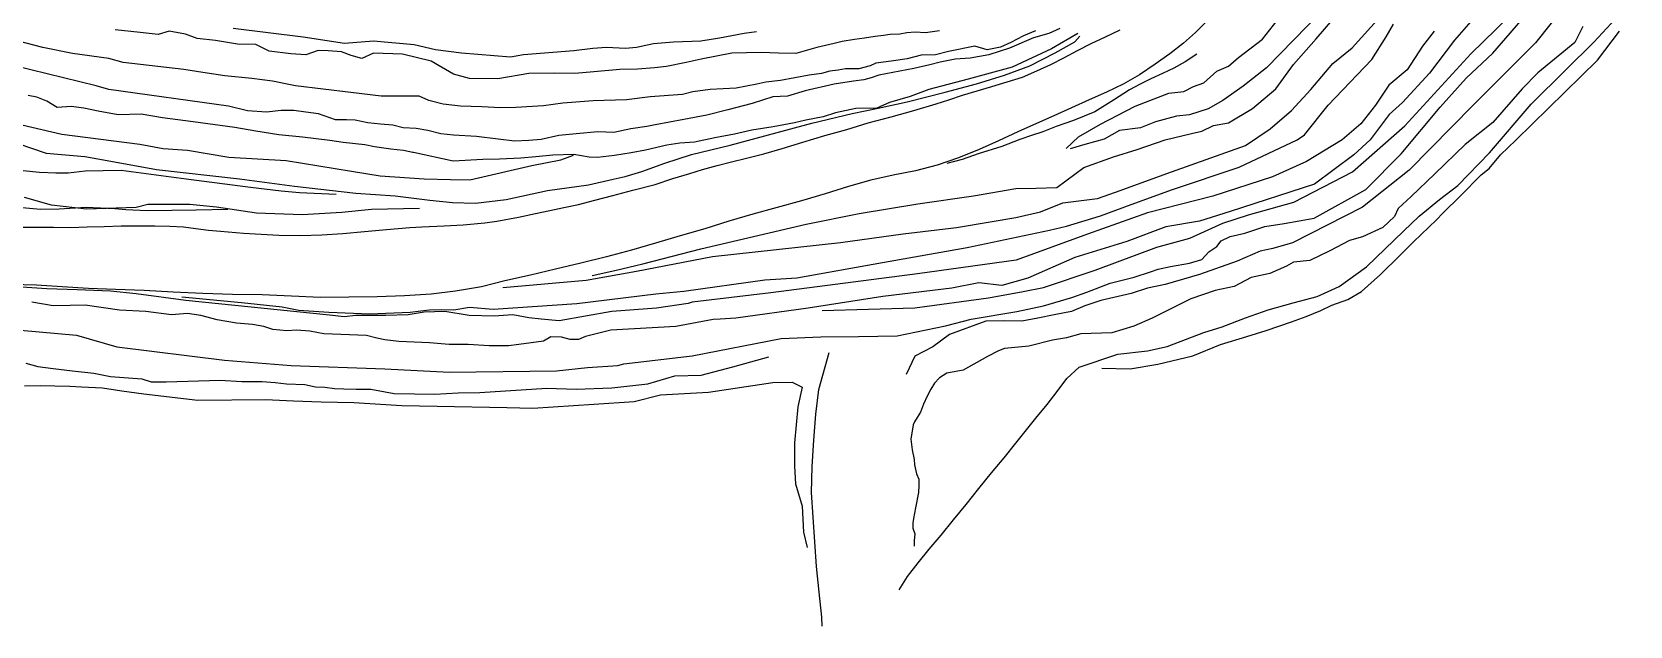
# Model space of a CAD drawing. Extents: x 73536 to 75854, y 478530 to 482386.
# Drawn here: x 73896 to 74569, y 478530 to 478781 of the extents above; entities that cross this region are included whole.
import ezdxf

# ---------------------------------------------------------------- set-up
doc = ezdxf.new("R2010")
doc.units = 0

msp = doc.modelspace()

# ---------------------------------------------------------------- linework, layer by layer
at = {"layer": 'TOPO_250913', "color": 30}
for points in [[(74589.187, 478993.452, 1640.588), (74552.052, 478937.307, 1640.08), (74531.08, 478905.982, 1641.227), (74512.829, 478877.402, 1640.279), (74499.316, 478862.257, 1640.34), (74480.862, 478841.49, 1640.51), (74461.185, 478816.563, 1640.331), (74438.946, 478789.22, 1640.41), (74415.991, 478765.717, 1640.582), (74406.201, 478758.044, 1640.519), (74397.581, 478752.017, 1640.096), (74391.473, 478748.432, 1640.485), (74383.574, 478745.91, 1640.535), (74378.053, 478745.362, 1640.546), (74369.202, 478742.995, 1640.654), (74362.877, 478740.419, 1640.542), (74354.024, 478739.309, 1640.547), (74347.574, 478735.674, 1640.741), (74339.393, 478733.418, 1640.512), (74333.266, 478731.619, 1640.752)], [(74617.243, 478887.016, 1701.947), (74529.364, 478776.31, 1702.09), (74503.001, 478750.048, 1703.146), (74476.08, 478722.639, 1703.009), (74456.375, 478706.979, 1704.047), (74426.961, 478691.884, 1703.235), (74418.614, 478689.567, 1703.837), (74413.327, 478688.439, 1703.431), (74403.659, 478684.176, 1703.367), (74387.777, 478678.553, 1703.123), (74373.314, 478674.307, 1703.474), (74365.844, 478672.828, 1702.962), (74358.938, 478670.524, 1702.986), (74346.159, 478667.588, 1702.43), (74339.404, 478665.423, 1702.258), (74333.791, 478663.002, 1702.222), (74326.476, 478661.63, 1701.937), (74319.598, 478660.203, 1702.272), (74312.874, 478658.87, 1702.459), (74304.993, 478659.04, 1702.732), (74297.782, 478658.951, 1702.87), (74282.5, 478653.236, 1703.507), (74275.477, 478648.115, 1703.952), (74267.848, 478644.194, 1704.397), (74264.225, 478636.453, 1704.746)], [(74228.844, 478663.387, 1686.196), (74267.895, 478664.479, 1686.088), (74298.905, 478668.726, 1685.876), (74313.482, 478671.454, 1685.572), (74322.03, 478673.129, 1685.455), (74343.746, 478680.353, 1685.981), (74369.806, 478690.084, 1685.525), (74383.657, 478693.986, 1686.391), (74397.571, 478700.213, 1686.614), (74408.384, 478703.746, 1686.398), (74427.521, 478709.038, 1687.192), (74452.245, 478721.894, 1686.485), (74474.316, 478741.333, 1685.64), (74502.041, 478771.622, 1685), (74523.595, 478792.613, 1684.869), (74544.452, 478814.405, 1685.246), (74560.102, 478835.664, 1684.737), (74591.563, 478878.057, 1685.718)], [(73883.218, 478655.844, 1702.211), (73914.692, 478652.934, 1700.969), (73931.629, 478648.126, 1700.905), (73976.96, 478642.419, 1700.299), (74005.068, 478640.226, 1700.397), (74044.615, 478638.844, 1700.324), (74071.868, 478637.381, 1700.637), (74116.831, 478637.917, 1699.055), (74129.995, 478639.308, 1699.758), (74142.682, 478640.237, 1699.322), (74145.27, 478640.864, 1699.632), (74174.032, 478644.298, 1699.673), (74211.521, 478651.606, 1700.656), (74228.192, 478652.276, 1700.102), (74244.054, 478652.463, 1700.433), (74260.449, 478652.78, 1701.291), (74280.702, 478656.952, 1701.976), (74291.543, 478659.691, 1702.589), (74310.77, 478662.995, 1701.672), (74322, 478665.344, 1701.368), (74334.021, 478668.901, 1701.443), (74340.347, 478671.126, 1702.178), (74350.104, 478674.881, 1702.093), (74360.239, 478677.474, 1702.705), (74367.145, 478679.778, 1702.715), (74370.392, 478680.79, 1702.612), (74375.581, 478681.919, 1702.691), (74383.601, 478683.397, 1702.155), (74388.732, 478684.863, 1702.765), (74391.728, 478688.126, 1702.806), (74395.029, 478690.386, 1702.015), (74396.868, 478692.852, 1701.465), (74400.618, 478694.614, 1701.707), (74406.885, 478696.08, 1702.329), (74415.325, 478698.889, 1702.125), (74423.477, 478700.168, 1702.423), (74436.037, 478702.407, 1702.532), (74457.88, 478714.474, 1702.292), (74472.749, 478729.477, 1701.987), (74489.111, 478749.166, 1702.514), (74500.139, 478761.442, 1701.568), (74511.364, 478771.956, 1700.41), (74526.826, 478789.789, 1699.973)], [(74094.238, 478673.103, 1655.768), (74129.446, 478676.154, 1654.76), (74150.604, 478679.949, 1654.94), (74182.624, 478686.217, 1654.557), (74236.484, 478692.121, 1654.812), (74262.975, 478695.716, 1655.042), (74285.399, 478698.366, 1655.314), (74299.516, 478700.757, 1655.524), (74310.319, 478702.68, 1655.749), (74320.83, 478705.029, 1655.663), (74330.167, 478708.795, 1655.484), (74344.803, 478710.581, 1655.371), (74352.359, 478713.327, 1655.254), (74375.948, 478721.915, 1654.926), (74407.076, 478733.069, 1654.208), (74417.561, 478740.003, 1653.938), (74426.582, 478747.807, 1654.042), (74434.724, 478756.657, 1654.148), (74443.927, 478767.63, 1654.273), (74452.091, 478774.2, 1654.364), (74467.745, 478791.7, 1654.512)], [(74131.844, 478678.105, 1655.083), (74141.399, 478680.345, 1654.402), (74153.299, 478683.041, 1654.049), (74177.623, 478689.391, 1654.653), (74222.073, 478699.831, 1655.058), (74244.447, 478704.341, 1654.343), (74269.161, 478708.435, 1654.837), (74292.598, 478711.77, 1654.828), (74310.446, 478714.887, 1654.881), (74318.88, 478714.96, 1654.904), (74327.708, 478715.253, 1654.792), (74339.095, 478723.774, 1654.758), (74351.541, 478728.175, 1654.631), (74361.468, 478731.293, 1654.51), (74373.322, 478735.411, 1654.27), (74384.358, 478738.033, 1654.145), (74388.802, 478739.119, 1653.715), (74393.713, 478741.38, 1653.936), (74399.962, 478742.618, 1653.663), (74410.128, 478748.593, 1653.723), (74419.871, 478756.942, 1653.853), (74427.366, 478767.168, 1653.033), (74436.903, 478777.962, 1654.04), (74447.443, 478790.203, 1653.823)], [(74331.599, 478731.714, 1640.269), (74336.741, 478736.683, 1640.159), (74345.998, 478742.045, 1640.26), (74360.687, 478749.589, 1640.191), (74374.798, 478755.077, 1640.129), (74381.175, 478755.739, 1639.304), (74385.254, 478757.872, 1639.572), (74389.576, 478759.468, 1639.924), (74395.036, 478764.335, 1640.216), (74400.028, 478766.467, 1639.338), (74404.219, 478770.118, 1639.308), (74414.297, 478777.853, 1639.522), (74421.984, 478787.689, 1639.176)], [(74318.67, 478781.313, 1625), (74313.655, 478779.281, 1624.393), (74308.35, 478776.513, 1624.737), (74303.912, 478774.42, 1624.651), (74298.355, 478773.306, 1624.712), (74293.171, 478774.894, 1624.792), (74281.995, 478772.72, 1624.924), (74276.588, 478771.213, 1624.537), (74270.568, 478771.111, 1624.66), (74264.543, 478769.513, 1624.852), (74257.815, 478768.519, 1624.682), (74251.424, 478767.696, 1624.899), (74249.076, 478766.572, 1624.736), (74244.199, 478765.356, 1625.055), (74238.61, 478765.361, 1624.801), (74235.566, 478764.832, 1625.117), (74232.094, 478764.415, 1624.778), (74228.532, 478763.357, 1625.068), (74223.388, 478762.636, 1625.175), (74211.264, 478760.42, 1625.062), (74205.137, 478759.761, 1625.03), (74201.258, 478758.838, 1624.778), (74192.59, 478757.178, 1624.717), (74181.619, 478756.603, 1623.896), (74174.296, 478755.666, 1623.851), (74169.908, 478754.569, 1624.125), (74156.328, 478753.593, 1623.804), (74146.344, 478752.296, 1623.591), (74132.306, 478751.778, 1624.061), (74119.513, 478750.87, 1623.436), (74111.401, 478749.676, 1624.373), (74099.817, 478749.099, 1623.997), (74093.297, 478748.95, 1624.02), (74085.417, 478749.323, 1624.005), (74076.381, 478749.632, 1623.747), (74069.108, 478750.502, 1624.516), (74063.158, 478751.951, 1624.043), (74059.011, 478753.799, 1624.093), (74043.017, 478753.786, 1624.034), (74030.187, 478755.354, 1624.154), (74006.937, 478758.146, 1624.098), (74004.788, 478758.658, 1623.92), (73997.261, 478760.075, 1624.217), (73988.59, 478761.327, 1623.86), (73977.133, 478762.345, 1625.123), (73967.88, 478763.832, 1624.756), (73959.937, 478765.126, 1624.768), (73934.366, 478768, 1623.6), (73928.333, 478769.763, 1623.297), (73913.018, 478771.79, 1623.512), (73900.522, 478774.285, 1624.496), (73873.361, 478781.37, 1624.155)], [(74328.934, 478782.415, 1625.597), (74324.247, 478780.297, 1625.413), (74317.857, 478778.453, 1625.565), (74307.673, 478773.991, 1626.124), (74298.989, 478771.315, 1626.472), (74291.144, 478769.788, 1625.734), (74284.824, 478769.363, 1625.989), (74278.515, 478768.205, 1625.701), (74274.09, 478767.004, 1626.192), (74267.386, 478765.433, 1626.014), (74252.726, 478762.667, 1626.205), (74249.404, 478761.605, 1626.232), (74246.363, 478760.735, 1626.039), (74241.933, 478760.126, 1625.942), (74233.92, 478758.82, 1625.598), (74221.71, 478756.081, 1625.905), (74214.137, 478753.828, 1625.921), (74207.991, 478753.53, 1625.762), (74199.328, 478750.702, 1625.33), (74189.035, 478748.102, 1625.059), (74180.258, 478745.773, 1624.71), (74170.572, 478743.989, 1624.83), (74158.406, 478741.774, 1624.943), (74154.948, 478740.962, 1625.337), (74148.238, 478740.069, 1625.047), (74141.072, 478738.467, 1625.252), (74134.272, 478738.818, 1624.994), (74125.198, 478737.886, 1625.723), (74117.86, 478737.266, 1625.954), (74110.373, 478735.568, 1625.566), (74105.258, 478735.044, 1625.834), (74099.168, 478734.848, 1625.711), (74092.257, 478735.731, 1626.135), (74083.222, 478736.759, 1625.597), (74073.479, 478737.348, 1625.177), (74068.13, 478737.984, 1625.211), (74062.671, 478739.335, 1625.148), (74057.813, 478740.138, 1625.217), (74052.345, 478740.515, 1625.286), (74047.965, 478741.638, 1625.224), (74042.677, 478741.959, 1625.186), (74037.338, 478742.631, 1625.087), (74032.027, 478743.645, 1625.029), (74028.367, 478743.874, 1625.082), (74023.841, 478743.813, 1625.329), (74016.574, 478746.403, 1624.765), (74011.343, 478747.033, 1624.836), (74006.269, 478747.708, 1624.942), (74000.943, 478747.742, 1624.742), (73994.74, 478747.018, 1625.399), (73986.704, 478747.671, 1625.607), (73978.681, 478749.594, 1625.268), (73928.23, 478756.689, 1625.823), (73922.904, 478758.222, 1625.795), (73881.497, 478768.314, 1624.956)], [(74486.684, 478781.238, 1669.49), (74481.71, 478774.909, 1670.294), (74475.246, 478764.907, 1669.765), (74467.546, 478758.508, 1669.614), (74461.961, 478750.037, 1669.894), (74455.695, 478742.162, 1669.934), (74447.902, 478735.344, 1669.856), (74432.804, 478726.239, 1670.17), (74418.523, 478719.845, 1669.948), (74393.341, 478711.609, 1670.131), (74365.858, 478704.58, 1670.828), (74340.628, 478695.557, 1670.014), (74310.53, 478684.645, 1669.857), (74268.965, 478678.878, 1669.725), (74207.24, 478670.887, 1670.151), (74174.079, 478666.869, 1670.018), (74172.372, 478666.426, 1670.034), (74158.943, 478664.333, 1669.873), (74140.239, 478662.959, 1669.456), (74118.047, 478659.035, 1669.703), (74110.356, 478659.794, 1669.842), (74105.253, 478660.27, 1669.696), (74098.453, 478661.567, 1669.907), (74090.608, 478661.025, 1669.938), (74080.081, 478661.252, 1670.174), (74069.906, 478663.038, 1669.94), (74061.086, 478662.717, 1669.955), (74054.337, 478661.531, 1670.164), (74044.945, 478661.27, 1670.333), (74032.395, 478661.238, 1670.54), (74027.403, 478660.7, 1670.672), (74021.229, 478661.43, 1670.631), (73960.67, 478667.555, 1669.648), (73939.864, 478670.491, 1671.253), (73929.009, 478671.494, 1672.303), (73914.89, 478672.116, 1673.723), (73902.129, 478672.571, 1675.246), (73885.378, 478673.64, 1677.231)], [(74390.475, 478785.052, 1624.113), (74386.021, 478780.721, 1624.701), (74380.976, 478776.127, 1625.346), (74375.227, 478771.669, 1626.034), (74369.075, 478767.267, 1626.749), (74362.499, 478762.825, 1627.5), (74355.591, 478758.838, 1628.254), (74348.631, 478755.474, 1628.985), (74341.334, 478752.23, 1629.741), (74333.864, 478748.959, 1630.512), (74326.336, 478745.487, 1631.296), (74319.066, 478742.241, 1632.049), (74311.217, 478738.72, 1632.863), (74303.094, 478734.945, 1633.71), (74294.876, 478731.261, 1634.562), (74286.27, 478727.754, 1635.44), (74277.314, 478724.774, 1636.366), (74268.13, 478722.348, 1637.297), (74258.742, 478720.509, 1638.235), (74249.364, 478718.337, 1639.178), (74239.858, 478715.65, 1640.147), (74230.115, 478712.587, 1641.148), (74220.082, 478709.599, 1642.174), (74209.885, 478706.833, 1643.21), (74199.593, 478704.003, 1644.256), (74189.431, 478701.047, 1645.294), (74179.365, 478697.847, 1646.329), (74169.05, 478694.874, 1647.382), (74158.603, 478691.866, 1648.447), (74148.481, 478688.854, 1649.483), (74137.97, 478686.069, 1650.549), (74127.161, 478683.305, 1651.642), (74116.509, 478680.808, 1652.715), (74105.909, 478678.359, 1653.781), (74095.089, 478675.88, 1654.87), (74085.244, 478673.356, 1655.866), (74074.356, 478671.604, 1656.947), (74064.149, 478670.356, 1657.955), (74052.87, 478669.579, 1659.063), (74041.292, 478669.123, 1660.199), (74029.418, 478668.961, 1661.363), (74017.419, 478668.926, 1662.54), (74005.211, 478669.467, 1663.738), (73992.852, 478669.977, 1664.95), (73980.409, 478670.19, 1666.17), (73967.871, 478670.58, 1667.4), (73955.432, 478671.157, 1668.632), (73943.11, 478671.862, 1669.854), (73931.118, 478672.318, 1671.041), (73919.726, 478672.755, 1672.17), (73908.683, 478673.372, 1673.264), (73897.872, 478674.084, 1674.337), (73887.108, 478674.353, 1675.402)], [(74390.475, 478785.052, 1624.113), (74386.021, 478780.721, 1624.701), (74380.976, 478776.127, 1625.346), (74375.227, 478771.669, 1626.034), (74369.075, 478767.267, 1626.749), (74362.499, 478762.825, 1627.5), (74355.591, 478758.838, 1628.254), (74348.631, 478755.474, 1628.985), (74341.334, 478752.23, 1629.741), (74333.864, 478748.959, 1630.512), (74326.336, 478745.487, 1631.296), (74319.066, 478742.241, 1632.049), (74311.217, 478738.72, 1632.863), (74303.094, 478734.945, 1633.71), (74294.876, 478731.261, 1634.562), (74286.27, 478727.754, 1635.44), (74277.314, 478724.774, 1636.366), (74268.13, 478722.348, 1637.297), (74258.742, 478720.509, 1638.235), (74249.364, 478718.337, 1639.178), (74239.858, 478715.65, 1640.147), (74230.115, 478712.587, 1641.148), (74220.082, 478709.599, 1642.174), (74209.885, 478706.833, 1643.21), (74199.593, 478704.003, 1644.256), (74189.431, 478701.047, 1645.294), (74179.365, 478697.847, 1646.329), (74169.05, 478694.874, 1647.382), (74158.603, 478691.866, 1648.447), (74148.481, 478688.854, 1649.483), (74137.97, 478686.069, 1650.549), (74127.161, 478683.305, 1651.642), (74116.509, 478680.808, 1652.715), (74105.909, 478678.359, 1653.781), (74095.089, 478675.88, 1654.87), (74085.244, 478673.356, 1655.866), (74074.356, 478671.604, 1656.947), (74064.149, 478670.356, 1657.955), (74052.87, 478669.579, 1659.063), (74041.292, 478669.123, 1660.199), (74029.418, 478668.961, 1661.363), (74017.419, 478668.926, 1662.54), (74005.211, 478669.467, 1663.738), (73992.852, 478669.977, 1664.95), (73980.409, 478670.19, 1666.17), (73967.871, 478670.58, 1667.4), (73955.432, 478671.157, 1668.632), (73943.11, 478671.862, 1669.854), (73931.118, 478672.318, 1671.041), (73919.726, 478672.755, 1672.17), (73908.683, 478673.372, 1673.264), (73897.872, 478674.084, 1674.337), (73887.108, 478674.353, 1675.402)], [(74390.475, 478785.052, 1624.113), (74386.021, 478780.721, 1624.701), (74380.976, 478776.127, 1625.346), (74375.227, 478771.669, 1626.034), (74369.075, 478767.267, 1626.749), (74362.499, 478762.825, 1627.5), (74355.591, 478758.838, 1628.254), (74348.631, 478755.474, 1628.985), (74341.334, 478752.23, 1629.741), (74333.864, 478748.959, 1630.512), (74326.336, 478745.487, 1631.296), (74319.066, 478742.241, 1632.049), (74311.217, 478738.72, 1632.863), (74303.094, 478734.945, 1633.71), (74294.876, 478731.261, 1634.562), (74286.27, 478727.754, 1635.44), (74277.314, 478724.774, 1636.366), (74268.13, 478722.348, 1637.297), (74258.742, 478720.509, 1638.235), (74249.364, 478718.337, 1639.178), (74239.858, 478715.65, 1640.147), (74230.115, 478712.587, 1641.148), (74220.082, 478709.599, 1642.174), (74209.885, 478706.833, 1643.21), (74199.593, 478704.003, 1644.256), (74189.431, 478701.047, 1645.294), (74179.365, 478697.847, 1646.329), (74169.05, 478694.874, 1647.382), (74158.603, 478691.866, 1648.447), (74148.481, 478688.854, 1649.483), (74137.97, 478686.069, 1650.549), (74127.161, 478683.305, 1651.642), (74116.509, 478680.808, 1652.715), (74105.909, 478678.359, 1653.781), (74095.089, 478675.88, 1654.87), (74085.244, 478673.356, 1655.866), (74074.356, 478671.604, 1656.947), (74064.149, 478670.356, 1657.955), (74052.87, 478669.579, 1659.063), (74041.292, 478669.123, 1660.199), (74029.418, 478668.961, 1661.363), (74017.419, 478668.926, 1662.54), (74005.211, 478669.467, 1663.738), (73992.852, 478669.977, 1664.95), (73980.409, 478670.19, 1666.17), (73967.871, 478670.58, 1667.4), (73955.432, 478671.157, 1668.632), (73943.11, 478671.862, 1669.854), (73931.118, 478672.318, 1671.041), (73919.726, 478672.755, 1672.17), (73908.683, 478673.372, 1673.264), (73897.872, 478674.084, 1674.337), (73887.108, 478674.353, 1675.402)], [(74390.475, 478785.052, 1624.113), (74386.021, 478780.721, 1624.701), (74380.976, 478776.127, 1625.346), (74375.227, 478771.669, 1626.034), (74369.075, 478767.267, 1626.749), (74362.499, 478762.825, 1627.5), (74355.591, 478758.838, 1628.254), (74348.631, 478755.474, 1628.985), (74341.334, 478752.23, 1629.741), (74333.864, 478748.959, 1630.512), (74326.336, 478745.487, 1631.296), (74319.066, 478742.241, 1632.049), (74311.217, 478738.72, 1632.863), (74303.094, 478734.945, 1633.71), (74294.876, 478731.261, 1634.562), (74286.27, 478727.754, 1635.44), (74277.314, 478724.774, 1636.366), (74268.13, 478722.348, 1637.297), (74258.742, 478720.509, 1638.235), (74249.364, 478718.337, 1639.178), (74239.858, 478715.65, 1640.147), (74230.115, 478712.587, 1641.148), (74220.082, 478709.599, 1642.174), (74209.885, 478706.833, 1643.21), (74199.593, 478704.003, 1644.256), (74189.431, 478701.047, 1645.294), (74179.365, 478697.847, 1646.329), (74169.05, 478694.874, 1647.382), (74158.603, 478691.866, 1648.447), (74148.481, 478688.854, 1649.483), (74137.97, 478686.069, 1650.549), (74127.161, 478683.305, 1651.642), (74116.509, 478680.808, 1652.715), (74105.909, 478678.359, 1653.781), (74095.089, 478675.88, 1654.87), (74085.244, 478673.356, 1655.866), (74074.356, 478671.604, 1656.947), (74064.149, 478670.356, 1657.955), (74052.87, 478669.579, 1659.063), (74041.292, 478669.123, 1660.199), (74029.418, 478668.961, 1661.363), (74017.419, 478668.926, 1662.54), (74005.211, 478669.467, 1663.738), (73992.852, 478669.977, 1664.95), (73980.409, 478670.19, 1666.17), (73967.871, 478670.58, 1667.4), (73955.432, 478671.157, 1668.632), (73943.11, 478671.862, 1669.854), (73931.118, 478672.318, 1671.041), (73919.726, 478672.755, 1672.17), (73908.683, 478673.372, 1673.264), (73897.872, 478674.084, 1674.337), (73887.108, 478674.353, 1675.402)], [(73890.138, 478698.534, 1673.217), (73897.592, 478698.526, 1672.616), (73904.928, 478698.492, 1672.025), (73912.1, 478698.461, 1671.447), (73919.197, 478698.692, 1670.874), (73926.348, 478698.906, 1670.297), (73933.503, 478699.11, 1669.72), (73940.628, 478699.165, 1669.146), (73947.689, 478699.073, 1668.576), (73954.038, 478699.026, 1668.064), (73959.803, 478698.697, 1667.599), (73964.897, 478698.013, 1667.184), (73970.256, 478697.354, 1666.749), (73975.316, 478696.832, 1666.339), (73984.979, 478695.968, 1665.557), (73999.971, 478695.132, 1664.346), (74009.118, 478695.063, 1663.449), (74017.959, 478695.315, 1662.589), (74026.889, 478695.955, 1661.684), (74035.969, 478696.69, 1660.691), (74045.202, 478697.603, 1659.738), (74055.047, 478698.379, 1658.784), (74060.105, 478698.697, 1658.339), (74069.626, 478699.087, 1657.606), (74077.519, 478699.511, 1657.009), (74086.755, 478700.398, 1656.23), (74091.788, 478701.043, 1655.721), (74100.824, 478702.78, 1654.775), (74108.082, 478704.309, 1653.975), (74114.101, 478705.564, 1653.308), (74119.99, 478706.873, 1652.69), (74126.158, 478708.177, 1652.029), (74132.989, 478709.917, 1651.251), (74140.582, 478711.897, 1650.379), (74149.089, 478714.15, 1649.362), (74158.499, 478716.62, 1648.337), (74165.86, 478719.085, 1647.546), (74172.997, 478721.216, 1646.788), (74178.389, 478722.942, 1646.211), (74184.578, 478724.623, 1645.558), (74189.989, 478725.924, 1644.991), (74196.992, 478727.694, 1644.255), (74204.198, 478729.489, 1643.498), (74211.947, 478731.78, 1642.675), (74220.613, 478734.407, 1641.753), (74229.864, 478737.174, 1640.769), (74239.259, 478739.81, 1639.775), (74248.199, 478742.574, 1638.822), (74257.864, 478745.058, 1637.806), (74267.354, 478747.698, 1636.802), (74276.773, 478750.617, 1635.798), (74282.195, 478752.315, 1635.219), (74287.932, 478754.202, 1634.604), (74294.036, 478756.129, 1633.952), (74300.3, 478757.955, 1633.287), (74306.701, 478759.801, 1632.609), (74313.227, 478761.867, 1631.911), (74319.262, 478764.444, 1631.243), (74325.16, 478767.121, 1630.583), (74330.65, 478770.035, 1629.95), (74336.298, 478773.014, 1629.299), (74342.177, 478775.963, 1628.63), (74348.184, 478778.9, 1627.948), (74354.332, 478781.749, 1627.258)], [(73890.138, 478698.534, 1673.217), (73897.592, 478698.526, 1672.616), (73904.928, 478698.492, 1672.025), (73912.1, 478698.461, 1671.447), (73919.197, 478698.692, 1670.874), (73926.348, 478698.906, 1670.297), (73933.503, 478699.11, 1669.72), (73940.628, 478699.165, 1669.146), (73947.689, 478699.073, 1668.576), (73954.038, 478699.026, 1668.064), (73959.803, 478698.697, 1667.599), (73964.897, 478698.013, 1667.184), (73970.256, 478697.354, 1666.749), (73975.316, 478696.832, 1666.339), (73984.979, 478695.968, 1665.557), (73999.971, 478695.132, 1664.346), (74009.118, 478695.063, 1663.449), (74017.959, 478695.315, 1662.589), (74026.889, 478695.955, 1661.684), (74035.969, 478696.69, 1660.691), (74045.202, 478697.603, 1659.738), (74055.047, 478698.379, 1658.784), (74060.105, 478698.697, 1658.339), (74069.626, 478699.087, 1657.606), (74077.519, 478699.511, 1657.009), (74086.755, 478700.398, 1656.23), (74091.788, 478701.043, 1655.721), (74100.824, 478702.78, 1654.775), (74108.082, 478704.309, 1653.975), (74114.101, 478705.564, 1653.308), (74119.99, 478706.873, 1652.69), (74126.158, 478708.177, 1652.029), (74132.989, 478709.917, 1651.251), (74140.582, 478711.897, 1650.379), (74149.089, 478714.15, 1649.362), (74158.499, 478716.62, 1648.337), (74165.86, 478719.085, 1647.546), (74172.997, 478721.216, 1646.788), (74178.389, 478722.942, 1646.211), (74184.578, 478724.623, 1645.558), (74189.989, 478725.924, 1644.991), (74196.992, 478727.694, 1644.255), (74204.198, 478729.489, 1643.498), (74211.947, 478731.78, 1642.675), (74220.613, 478734.407, 1641.753), (74229.864, 478737.174, 1640.769), (74239.259, 478739.81, 1639.775), (74248.199, 478742.574, 1638.822), (74257.864, 478745.058, 1637.806), (74267.354, 478747.698, 1636.802), (74276.773, 478750.617, 1635.798), (74282.195, 478752.315, 1635.219), (74287.932, 478754.202, 1634.604), (74294.036, 478756.129, 1633.952), (74300.3, 478757.955, 1633.287), (74306.701, 478759.801, 1632.609), (74313.227, 478761.867, 1631.911), (74319.262, 478764.444, 1631.243), (74325.16, 478767.121, 1630.583), (74330.65, 478770.035, 1629.95), (74336.298, 478773.014, 1629.299), (74342.177, 478775.963, 1628.63), (74348.184, 478778.9, 1627.948), (74354.332, 478781.749, 1627.258)], [(73890.138, 478698.534, 1673.217), (73897.592, 478698.526, 1672.616), (73904.928, 478698.492, 1672.025), (73912.1, 478698.461, 1671.447), (73919.197, 478698.692, 1670.874), (73926.348, 478698.906, 1670.297), (73933.503, 478699.11, 1669.72), (73940.628, 478699.165, 1669.146), (73947.689, 478699.073, 1668.576), (73954.038, 478699.026, 1668.064), (73959.803, 478698.697, 1667.599), (73964.897, 478698.013, 1667.184), (73970.256, 478697.354, 1666.749), (73975.316, 478696.832, 1666.339), (73984.979, 478695.968, 1665.557), (73999.971, 478695.132, 1664.346), (74009.118, 478695.063, 1663.449), (74017.959, 478695.315, 1662.589), (74026.889, 478695.955, 1661.684), (74035.969, 478696.69, 1660.691), (74045.202, 478697.603, 1659.738), (74055.047, 478698.379, 1658.784), (74060.105, 478698.697, 1658.339), (74069.626, 478699.087, 1657.606), (74077.519, 478699.511, 1657.009), (74086.755, 478700.398, 1656.23), (74091.788, 478701.043, 1655.721), (74100.824, 478702.78, 1654.775), (74108.082, 478704.309, 1653.975), (74114.101, 478705.564, 1653.308), (74119.99, 478706.873, 1652.69), (74126.158, 478708.177, 1652.029), (74132.989, 478709.917, 1651.251), (74140.582, 478711.897, 1650.379), (74149.089, 478714.15, 1649.362), (74158.499, 478716.62, 1648.337), (74165.86, 478719.085, 1647.546), (74172.997, 478721.216, 1646.788), (74178.389, 478722.942, 1646.211), (74184.578, 478724.623, 1645.558), (74189.989, 478725.924, 1644.991), (74196.992, 478727.694, 1644.255), (74204.198, 478729.489, 1643.498), (74211.947, 478731.78, 1642.675), (74220.613, 478734.407, 1641.753), (74229.864, 478737.174, 1640.769), (74239.259, 478739.81, 1639.775), (74248.199, 478742.574, 1638.822), (74257.864, 478745.058, 1637.806), (74267.354, 478747.698, 1636.802), (74276.773, 478750.617, 1635.798), (74282.195, 478752.315, 1635.219), (74287.932, 478754.202, 1634.604), (74294.036, 478756.129, 1633.952), (74300.3, 478757.955, 1633.287), (74306.701, 478759.801, 1632.609), (74313.227, 478761.867, 1631.911), (74319.262, 478764.444, 1631.243), (74325.16, 478767.121, 1630.583), (74330.65, 478770.035, 1629.95), (74336.298, 478773.014, 1629.299), (74342.177, 478775.963, 1628.63), (74348.184, 478778.9, 1627.948), (74354.332, 478781.749, 1627.258)], [(73890.138, 478698.534, 1673.217), (73897.592, 478698.526, 1672.616), (73904.928, 478698.492, 1672.025), (73912.1, 478698.461, 1671.447), (73919.197, 478698.692, 1670.874), (73926.348, 478698.906, 1670.297), (73933.503, 478699.11, 1669.72), (73940.628, 478699.165, 1669.146), (73947.689, 478699.073, 1668.576), (73954.038, 478699.026, 1668.064), (73959.803, 478698.697, 1667.599), (73964.897, 478698.013, 1667.184), (73970.256, 478697.354, 1666.749), (73975.316, 478696.832, 1666.339), (73984.979, 478695.968, 1665.557), (73999.971, 478695.132, 1664.346), (74009.118, 478695.063, 1663.449), (74017.959, 478695.315, 1662.589), (74026.889, 478695.955, 1661.684), (74035.969, 478696.69, 1660.691), (74045.202, 478697.603, 1659.738), (74055.047, 478698.379, 1658.784), (74060.105, 478698.697, 1658.339), (74069.626, 478699.087, 1657.606), (74077.519, 478699.511, 1657.009), (74086.755, 478700.398, 1656.23), (74091.788, 478701.043, 1655.721), (74100.824, 478702.78, 1654.775), (74108.082, 478704.309, 1653.975), (74114.101, 478705.564, 1653.308), (74119.99, 478706.873, 1652.69), (74126.158, 478708.177, 1652.029), (74132.989, 478709.917, 1651.251), (74140.582, 478711.897, 1650.379), (74149.089, 478714.15, 1649.362), (74158.499, 478716.62, 1648.337), (74165.86, 478719.085, 1647.546), (74172.997, 478721.216, 1646.788), (74178.389, 478722.942, 1646.211), (74184.578, 478724.623, 1645.558), (74189.989, 478725.924, 1644.991), (74196.992, 478727.694, 1644.255), (74204.198, 478729.489, 1643.498), (74211.947, 478731.78, 1642.675), (74220.613, 478734.407, 1641.753), (74229.864, 478737.174, 1640.769), (74239.259, 478739.81, 1639.775), (74248.199, 478742.574, 1638.822), (74257.864, 478745.058, 1637.806), (74267.354, 478747.698, 1636.802), (74276.773, 478750.617, 1635.798), (74282.195, 478752.315, 1635.219), (74287.932, 478754.202, 1634.604), (74294.036, 478756.129, 1633.952), (74300.3, 478757.955, 1633.287), (74306.701, 478759.801, 1632.609), (74313.227, 478761.867, 1631.911), (74319.262, 478764.444, 1631.243), (74325.16, 478767.121, 1630.583), (74330.65, 478770.035, 1629.95), (74336.298, 478773.014, 1629.299), (74342.177, 478775.963, 1628.63), (74348.184, 478778.9, 1627.948), (74354.332, 478781.749, 1627.258)], [(74503.071, 478786.443, 1685.508), (74495.214, 478777.412, 1684.729), (74484.602, 478763.481, 1684.653), (74473.227, 478751.198, 1684.943), (74467.596, 478746.141, 1685.078), (74459.702, 478735.4, 1684.765), (74452.723, 478729.061, 1684.873), (74436.262, 478716.723, 1685.128), (74400.686, 478705.167, 1685.205), (74387.699, 478701.123, 1684.992), (74373.583, 478698.73, 1684.269), (74357.201, 478692.566, 1684.701), (74335.189, 478685.774, 1684.239), (74315.492, 478676.982, 1685.054), (74304.547, 478673.884, 1684.734), (74294.826, 478675.107, 1685.022), (74283.476, 478672.799, 1684.577), (74254.4, 478669.243, 1684.674), (74222.942, 478664.388, 1686.345), (74192.484, 478660.105, 1685.466), (74185.865, 478659.7, 1685.462), (74182.893, 478659.649, 1684.657), (74167.193, 478656.661, 1684.814), (74139.797, 478655.071, 1685.802), (74129.047, 478652.447, 1687.63), (74126.097, 478651.125, 1687.893), (74122.685, 478651.152, 1688.12), (74118.963, 478652.145, 1688.24), (74114.441, 478652.28, 1688.339), (74111.372, 478650.502, 1688.343), (74100.977, 478649.058, 1688.215), (74096.722, 478648.537, 1688.774), (74088.516, 478648.532, 1688.923), (74079.643, 478649.05, 1688.469), (74071.709, 478649.096, 1688.284), (74063.451, 478649.795, 1686.92), (74050.518, 478650.389, 1687.368), (74044.589, 478651.052, 1687.362), (74041.129, 478651.695, 1687.558), (74036.812, 478652.843, 1686.362), (74018.903, 478653.569, 1686.245), (74012.959, 478654.738, 1686.417), (74007.308, 478655.152, 1686.435), (74003.274, 478654.885, 1686.009), (73997.434, 478655.407, 1686.185), (73993.53, 478656.661, 1686.352), (73988.838, 478657.498, 1685.265), (73982.027, 478658.054, 1684.091), (73973.868, 478659.502, 1684.523), (73967.094, 478661.305, 1684.473), (73961.447, 478662.141, 1684.581), (73954.672, 478661.509, 1684.085), (73943.867, 478662.935, 1684.264), (73932.782, 478663.614, 1684.177), (73918.327, 478665.627, 1684.819), (73911.991, 478665.468, 1683.69), (73904.797, 478665.44, 1684.642), (73895.904, 478666.985, 1684.438)], [(74278.297, 478781.387, 1609.93), (74272.377, 478780.506, 1609.881), (74267.992, 478780.824, 1609.75), (74264.408, 478780.58, 1609.902), (74261.462, 478779.992, 1610.153), (74257.468, 478779.859, 1610.215), (74254.682, 478779.358, 1609.985), (74251.066, 478778.995, 1609.962), (74246.568, 478778.346, 1609.917), (74242.477, 478777.765, 1610.027), (74237.183, 478776.88, 1610.229), (74233.901, 478775.964, 1610.288), (74226.622, 478774.351, 1610.801), (74217.776, 478771.879, 1610.098), (74210.353, 478771.979, 1609.782), (74203.07, 478772.299, 1609.838), (74190.8, 478771.927, 1609.675), (74177.774, 478769.364, 1609.852), (74171.472, 478767.957, 1610.824), (74163.261, 478766.368, 1610.486), (74158.111, 478765.756, 1610.734), (74150.937, 478765.193, 1610.776), (74143.599, 478765.099, 1610.907), (74132.613, 478764.054, 1610.846), (74124.578, 478763.4, 1610.848), (74115.977, 478763.571, 1611.197), (74105.161, 478763.437, 1610.983), (74092.235, 478761.072, 1611.442), (74080.182, 478761.302, 1611.218), (74073.484, 478763.069, 1611.373), (74064.054, 478768.611, 1611.849), (74051.943, 478771.464, 1611.096), (74039.843, 478771.906, 1611.389), (74034.944, 478769.702, 1610.892), (74030.324, 478771.013, 1611.09), (74026.276, 478772.448, 1611.181), (74020.725, 478773.002, 1610.861), (74016.499, 478773.025, 1611.019), (74011.297, 478771.315, 1611.207), (74005.025, 478771.624, 1611.14), (73995.865, 478772.778, 1611.157), (73990.179, 478775.607, 1611.131), (73982.549, 478775.785, 1610.756), (73973.238, 478777.34, 1610.662), (73965.463, 478778.076, 1610.648), (73960.549, 478779.912, 1610.628), (73953.658, 478781.223, 1610.672), (73949.124, 478779.825, 1610.423), (73941.478, 478780.65, 1610.268), (73930.896, 478781.727, 1610.402)], [(73959.013, 478669.222, 1670.384), (73984.186, 478666.763, 1670.221), (74001.249, 478664.914, 1670.12), (74008.286, 478663.515, 1670.177), (74020.915, 478662.725, 1670.57), (74038.231, 478662.053, 1670.495), (74055.179, 478662.647, 1670.377), (74059.724, 478663.305, 1670.153), (74063.377, 478663.706, 1670.111), (74068.482, 478663.829, 1670.051), (74073.599, 478663.698, 1669.718), (74080.227, 478664.754, 1669.727), (74090.14, 478663.997, 1669.21), (74125.48, 478666.399, 1668.099), (74158.741, 478670.404, 1668.556), (74170.46, 478671.564, 1669.402), (74204.676, 478676.403, 1669.519), (74218.163, 478677.153, 1669.639), (74254.235, 478683.673, 1669.434), (74289.939, 478689.939, 1669.305), (74324.54, 478697.32, 1669.178), (74331.777, 478698.953, 1669.413), (74346.055, 478703.364, 1669.427), (74359.028, 478708.138, 1669.645), (74376.339, 478714.45, 1669.441), (74404.484, 478723.807, 1669.396), (74428.868, 478735.441, 1669.234), (74431.999, 478737.435, 1669.284), (74442.013, 478749.951, 1669.639), (74460.356, 478769.26, 1669.599), (74466.382, 478778.82, 1669.228), (74469.49, 478784.159, 1669.591)], [(74201.072, 478780.971, 1609.476), (74195.966, 478780.21, 1609.314), (74185.561, 478778.259, 1609.198), (74177.685, 478777.07, 1608.939), (74166.118, 478776.573, 1610.118), (74157.678, 478775.923, 1610.19), (74150.52, 478774.389, 1610.546), (74145.95, 478773.884, 1610.616), (74138.004, 478774.409, 1610.358), (74132.127, 478773.957, 1610.408), (74124.134, 478772.909, 1610.717), (74102.965, 478771.229, 1610.962), (74097.508, 478770.236, 1610.629), (74076.838, 478772.02, 1610.583), (74065.96, 478773.397, 1610.883), (74056.979, 478775.404, 1610.787), (74039.839, 478777.018, 1610.345), (74027.59, 478776.09, 1610.607), (74010.195, 478778.647, 1610.432), (73980.688, 478782.366, 1610.093)], [(74261.26, 478545.534, 1714.147), (74264.809, 478551.142, 1714.221), (74269.202, 478556.911, 1714.41), (74273.898, 478562.691, 1714.57), (74278.883, 478568.651, 1714.516), (74284.132, 478575.085, 1714.589), (74289.468, 478581.618, 1714.83), (74294.784, 478588.299, 1715.01), (74300.205, 478594.883, 1715.208), (74305.431, 478601.304, 1715.44), (74310.402, 478607.39, 1715.665), (74314.915, 478613.056, 1715.771), (74318.867, 478618.023, 1715.97), (74323.551, 478623.688, 1716.127), (74327.852, 478629.284, 1716.308), (74331.901, 478634.778, 1716.391), (74337.121, 478639.439, 1716.267), (74353.418, 478644.93, 1715.175), (74365.919, 478646.375, 1714.904), (74374.181, 478648.238, 1714.416), (74381.913, 478651.108, 1713.802), (74389.563, 478654.096, 1713.804), (74397.324, 478656.574, 1713.583), (74407.14, 478660.284, 1713.758), (74416.627, 478663.619, 1713.897), (74427.256, 478666.599, 1714.22), (74437.34, 478669.278, 1714.577), (74446.54, 478673.541, 1714.977), (74458.057, 478681.805, 1715.349), (74473.76, 478696.808, 1715.24), (74480.327, 478703.259, 1715.209), (74488.799, 478710.27, 1715.273), (74496.564, 478716.151, 1715.704), (74509.963, 478729.853, 1715.915), (74527.455, 478750.369, 1715.814), (74542.077, 478764.989, 1715.862), (74553.9, 478776.643, 1716.208), (74563.066, 478786.47, 1716.224)], [(74549.207, 478783.147, 1713.985), (74545.831, 478776.444, 1712.604), (74530.301, 478763.664, 1714.349), (74523.655, 478756.874, 1713.306), (74511.373, 478742.772, 1713.52), (74499.702, 478733.398, 1714.969), (74486.899, 478721.1, 1714.733), (74476.913, 478711.493, 1714.978), (74471.398, 478706.436, 1714.44), (74469.891, 478703.037, 1714.624), (74464.993, 478698.362, 1714.193), (74456.459, 478694.471, 1714.228), (74450.885, 478692.866, 1714.319), (74442.673, 478688.575, 1714.396), (74434.201, 478684.484, 1714.039), (74427.421, 478683.766, 1713.969), (74424.391, 478682.04, 1714.285), (74417.349, 478679.006, 1713.768), (74409.468, 478677.287, 1713.457), (74402.353, 478673.586, 1713.405), (74394.417, 478671.788, 1712.845), (74384.07, 478668.34, 1713.75), (74377.304, 478664.92, 1713.615), (74367.795, 478660.24, 1713.867), (74360.143, 478656.845, 1714.171), (74350.81, 478654.051, 1715.07), (74337.778, 478653.612, 1716.181), (74331.803, 478651.945, 1715.514), (74325.77, 478650.824, 1715.567), (74315.931, 478648.35, 1715.449), (74305.68, 478647.391, 1716.029), (74303.08, 478646.395, 1716.497), (74298.425, 478643.935, 1716.56), (74288.196, 478638.178, 1715.789), (74281.378, 478636.986, 1715.843), (74278.166, 478635.03, 1715.647), (74276.057, 478632.79, 1715.137), (74274.559, 478630.168, 1715.098), (74272.99, 478627.239, 1714.937), (74271.479, 478623.844, 1714.644), (74270.233, 478620.569, 1714.371), (74268.857, 478618.216, 1714.024), (74267.756, 478616.44, 1714.047), (74267.071, 478615.235, 1714.288), (74266.158, 478609.153, 1714.534), (74266.682, 478604.624, 1714.617), (74267.512, 478600.575, 1714.988), (74267.703, 478598.366, 1714.688), (74268.509, 478594.561, 1714.537), (74269.587, 478592.299, 1714.747), (74269.529, 478589.532, 1714.059), (74269.317, 478586.678, 1714.635), (74268.104, 478580.23, 1714.55), (74267.266, 478575.65, 1714.796), (74267.043, 478573.732, 1714.524), (74267.054, 478571.532, 1714.71), (74267.899, 478569.212, 1714.735), (74267.497, 478566.228, 1714.498), (74267.586, 478563.941, 1714.569)], [(74346.554, 478639.018, 1719.037), (74358.608, 478638.788, 1718.497), (74370.26, 478640.706, 1718.348), (74384.978, 478644.244, 1718.665), (74396.634, 478649.068, 1719.409), (74407.638, 478652.467, 1719.327), (74415.889, 478654.979, 1719.698), (74426.471, 478658.589, 1720.559), (74432.663, 478660.919, 1720.433), (74438.893, 478663.458, 1720.817), (74443.493, 478665.589, 1720.45), (74450.258, 478668.099, 1720.454), (74456.019, 478671.413, 1720.36), (74464.047, 478678.641, 1720.503), (74472.106, 478686.613, 1720.746), (74477.915, 478692.311, 1721.025), (74487.64, 478701.592, 1721.442), (74490.299, 478704.474, 1721.525), (74497.85, 478711.958, 1721.994), (74506.488, 478720.598, 1721.886), (74509.787, 478723.369, 1721.875), (74514.592, 478729.13, 1721.855), (74520.959, 478735.185, 1722.25), (74555.48, 478768.999, 1722.935), (74564.737, 478781.231, 1723.305)], [(73890.001, 478733.884, 1655.118), (73901.906, 478729.718, 1654.639), (73918.189, 478728.362, 1654.588), (73929.065, 478726.388, 1654.088), (73948.331, 478722.918, 1654.997), (73983.272, 478718.978, 1655.479), (74006.568, 478715.8, 1655.299), (74032.28, 478712.903, 1655.077), (74048.98, 478711.79, 1655.107), (74063.453, 478709.935, 1655.133), (74073.102, 478708.896, 1655.15), (74082.775, 478708.649, 1655.784), (74095.611, 478710.218, 1655.893), (74113.087, 478714.091, 1653.68), (74130.41, 478716.426, 1651.246), (74140.76, 478718.864, 1649.892), (74145.784, 478719.963, 1649.374), (74152.886, 478722.073, 1648.977), (74162.562, 478725.554, 1647.473), (74173.703, 478729.166, 1646.651), (74190.104, 478733.123, 1646.177), (74224.449, 478742.44, 1643.277), (74241.404, 478746.54, 1641.517), (74252.343, 478748.726, 1640.404), (74264.561, 478751.458, 1638.633), (74280.687, 478755.504, 1637.282), (74293.821, 478758.976, 1636.313), (74305.611, 478762.659, 1634.526), (74316.297, 478766.601, 1633.459), (74326.956, 478772.055, 1632.688), (74335.184, 478776.791, 1631.515), (74337.345, 478779.174, 1631.062)], [(74336.441, 478780.236, 1630.5), (74325.452, 478773.772, 1631.252), (74308.906, 478766.034, 1632.671), (74290.284, 478761.004, 1634.516), (74273.742, 478756.576, 1636.067), (74265.848, 478753.695, 1637.08), (74257.189, 478751.118, 1638.054), (74251.786, 478748.793, 1639.083), (74243.042, 478748.62, 1640.38), (74234.447, 478746.803, 1641.006), (74229.21, 478745.029, 1640.413), (74221.91, 478743.632, 1640.873), (74217.17, 478742.553, 1640.547), (74208.174, 478740.943, 1639.901), (74199.126, 478739.519, 1640.314), (74191.805, 478737.83, 1640.232), (74183.57, 478736.204, 1640.648), (74174.974, 478734.456, 1640.455), (74168.825, 478733.979, 1641.007), (74163.394, 478733.194, 1641.141), (74154.376, 478730.99, 1640.558), (74148.374, 478729.977, 1640.453), (74141.26, 478728.777, 1640.33), (74134.157, 478727.99, 1639.505), (74130.657, 478728.148, 1639.354), (74124.159, 478729.184, 1639.316), (74115.318, 478728.907, 1638.952), (74108.244, 478728.207, 1639.297), (74101.845, 478727.621, 1638.987), (74092.823, 478727.249, 1638.399), (74085.888, 478727.036, 1638.494), (74073.312, 478726.41, 1638.878), (74056.616, 478730.071, 1638.899), (74056.429, 478730.052, 1638.901), (74052.386, 478730.954, 1638.958), (74047.122, 478731.505, 1639.03), (74040.273, 478732.409, 1639.125), (74036.088, 478733.216, 1639.184), (74026.956, 478734.314, 1639.31), (74021.449, 478735.071, 1639.386), (74009.82, 478736.502, 1639.546), (73999.908, 478737.498, 1639.538), (73990.186, 478739.02, 1639.368), (73981.432, 478740.535, 1639.55), (73963.796, 478743.047, 1639.075), (73950.9, 478744.713, 1639.167), (73941.917, 478746.289, 1639.443), (73932.189, 478745.945, 1639.392), (73923.782, 478747.471, 1639.046), (73917.829, 478748.813, 1639.36), (73912.486, 478749.523, 1639.775), (73906.544, 478749.033, 1640.03), (73902.143, 478751.698, 1640.098), (73897.963, 478753.423, 1639.909), (73894.344, 478754.04, 1640.26)], [(74336.441, 478780.236, 1630.5), (74325.452, 478773.772, 1631.252), (74308.906, 478766.034, 1632.671), (74290.284, 478761.004, 1634.516), (74273.742, 478756.576, 1636.067), (74265.848, 478753.695, 1637.08), (74257.189, 478751.118, 1638.054), (74251.786, 478748.793, 1639.083), (74243.042, 478748.62, 1640.38), (74234.447, 478746.803, 1641.006), (74229.21, 478745.029, 1640.413), (74221.91, 478743.632, 1640.873), (74217.17, 478742.553, 1640.547), (74208.174, 478740.943, 1639.901), (74199.126, 478739.519, 1640.314), (74191.805, 478737.83, 1640.232), (74183.57, 478736.204, 1640.648), (74174.974, 478734.456, 1640.455), (74168.825, 478733.979, 1641.007), (74163.394, 478733.194, 1641.141), (74154.376, 478730.99, 1640.558), (74148.374, 478729.977, 1640.453), (74141.26, 478728.777, 1640.33), (74134.157, 478727.99, 1639.505), (74130.657, 478728.148, 1639.354), (74124.159, 478729.184, 1639.316), (74115.318, 478728.907, 1638.952), (74108.244, 478728.207, 1639.297), (74101.845, 478727.621, 1638.987), (74092.823, 478727.249, 1638.399), (74085.888, 478727.036, 1638.494), (74073.312, 478726.41, 1638.878), (74056.616, 478730.071, 1638.899), (74056.429, 478730.052, 1638.901), (74052.386, 478730.954, 1638.958), (74047.122, 478731.505, 1639.03), (74040.273, 478732.409, 1639.125), (74036.088, 478733.216, 1639.184), (74026.956, 478734.314, 1639.31), (74021.449, 478735.071, 1639.386), (74009.82, 478736.502, 1639.546), (73999.908, 478737.498, 1639.538), (73990.186, 478739.02, 1639.368), (73981.432, 478740.535, 1639.55), (73963.796, 478743.047, 1639.075), (73950.9, 478744.713, 1639.167), (73941.917, 478746.289, 1639.443), (73932.189, 478745.945, 1639.392), (73923.782, 478747.471, 1639.046), (73917.829, 478748.813, 1639.36), (73912.486, 478749.523, 1639.775), (73906.544, 478749.033, 1640.03), (73902.143, 478751.698, 1640.098), (73897.963, 478753.423, 1639.909), (73894.344, 478754.04, 1640.26)], [(74336.441, 478780.236, 1630.5), (74325.452, 478773.772, 1631.252), (74308.906, 478766.034, 1632.671), (74290.284, 478761.004, 1634.516), (74273.742, 478756.576, 1636.067), (74265.848, 478753.695, 1637.08), (74257.189, 478751.118, 1638.054), (74251.786, 478748.793, 1639.083), (74243.042, 478748.62, 1640.38), (74234.447, 478746.803, 1641.006), (74229.21, 478745.029, 1640.413), (74221.91, 478743.632, 1640.873), (74217.17, 478742.553, 1640.547), (74208.174, 478740.943, 1639.901), (74199.126, 478739.519, 1640.314), (74191.805, 478737.83, 1640.232), (74183.57, 478736.204, 1640.648), (74174.974, 478734.456, 1640.455), (74168.825, 478733.979, 1641.007), (74163.394, 478733.194, 1641.141), (74154.376, 478730.99, 1640.558), (74148.374, 478729.977, 1640.453), (74141.26, 478728.777, 1640.33), (74134.157, 478727.99, 1639.505), (74130.657, 478728.148, 1639.354), (74124.159, 478729.184, 1639.316), (74115.318, 478728.907, 1638.952), (74108.244, 478728.207, 1639.297), (74101.845, 478727.621, 1638.987), (74092.823, 478727.249, 1638.399), (74085.888, 478727.036, 1638.494), (74073.312, 478726.41, 1638.878), (74056.616, 478730.071, 1638.899), (74056.429, 478730.052, 1638.901), (74052.386, 478730.954, 1638.958), (74047.122, 478731.505, 1639.03), (74040.273, 478732.409, 1639.125), (74036.088, 478733.216, 1639.184), (74026.956, 478734.314, 1639.31), (74021.449, 478735.071, 1639.386), (74009.82, 478736.502, 1639.546), (73999.908, 478737.498, 1639.538), (73990.186, 478739.02, 1639.368), (73981.432, 478740.535, 1639.55), (73963.796, 478743.047, 1639.075), (73950.9, 478744.713, 1639.167), (73941.917, 478746.289, 1639.443), (73932.189, 478745.945, 1639.392), (73923.782, 478747.471, 1639.046), (73917.829, 478748.813, 1639.36), (73912.486, 478749.523, 1639.775), (73906.544, 478749.033, 1640.03), (73902.143, 478751.698, 1640.098), (73897.963, 478753.423, 1639.909), (73894.344, 478754.04, 1640.26)], [(74336.441, 478780.236, 1630.5), (74325.452, 478773.772, 1631.252), (74308.906, 478766.034, 1632.671), (74290.284, 478761.004, 1634.516), (74273.742, 478756.576, 1636.067), (74265.848, 478753.695, 1637.08), (74257.189, 478751.118, 1638.054), (74251.786, 478748.793, 1639.083), (74243.042, 478748.62, 1640.38), (74234.447, 478746.803, 1641.006), (74229.21, 478745.029, 1640.413), (74221.91, 478743.632, 1640.873), (74217.17, 478742.553, 1640.547), (74208.174, 478740.943, 1639.901), (74199.126, 478739.519, 1640.314), (74191.805, 478737.83, 1640.232), (74183.57, 478736.204, 1640.648), (74174.974, 478734.456, 1640.455), (74168.825, 478733.979, 1641.007), (74163.394, 478733.194, 1641.141), (74154.376, 478730.99, 1640.558), (74148.374, 478729.977, 1640.453), (74141.26, 478728.777, 1640.33), (74134.157, 478727.99, 1639.505), (74130.657, 478728.148, 1639.354), (74124.159, 478729.184, 1639.316), (74115.318, 478728.907, 1638.952), (74108.244, 478728.207, 1639.297), (74101.845, 478727.621, 1638.987), (74092.823, 478727.249, 1638.399), (74085.888, 478727.036, 1638.494), (74073.312, 478726.41, 1638.878), (74056.616, 478730.071, 1638.899), (74056.429, 478730.052, 1638.901), (74052.386, 478730.954, 1638.958), (74047.122, 478731.505, 1639.03), (74040.273, 478732.409, 1639.125), (74036.088, 478733.216, 1639.184), (74026.956, 478734.314, 1639.31), (74021.449, 478735.071, 1639.386), (74009.82, 478736.502, 1639.546), (73999.908, 478737.498, 1639.538), (73990.186, 478739.02, 1639.368), (73981.432, 478740.535, 1639.55), (73963.796, 478743.047, 1639.075), (73950.9, 478744.713, 1639.167), (73941.917, 478746.289, 1639.443), (73932.189, 478745.945, 1639.392), (73923.782, 478747.471, 1639.046), (73917.829, 478748.813, 1639.36), (73912.486, 478749.523, 1639.775), (73906.544, 478749.033, 1640.03), (73902.143, 478751.698, 1640.098), (73897.963, 478753.423, 1639.909), (73894.344, 478754.04, 1640.26)], [(74386.612, 478771.521, 1627.912), (74381.777, 478768.25, 1627.996), (74376.914, 478765.597, 1628.076), (74372.116, 478763.321, 1628.375), (74367.329, 478761.191, 1628.669), (74362.762, 478758.862, 1628.957), (74358.225, 478756.471, 1629.395), (74351.584, 478752.067, 1630.07), (74343.62, 478747.191, 1630.865), (74334.681, 478743.616, 1631.684), (74327.429, 478741.076, 1632.335), (74321.789, 478738.774, 1632.855), (74317.024, 478737.171, 1633.285), (74312.105, 478735.528, 1633.727), (74304.425, 478732.516, 1634.482), (74294.552, 478729.478, 1635.432), (74287.717, 478727.073, 1636.097), (74281.261, 478725.428, 1636.709)], [(73887.414, 478742.649, 1641.784), (73908.451, 478737.768, 1641.588), (73941.351, 478733.54, 1641.287), (73951.114, 478731.725, 1641.197), (73961.41, 478730.996, 1641.104), (73978.895, 478728.088, 1640.943), (74003.065, 478726.689, 1640.724), (74030.475, 478722.199, 1640.472), (74042.638, 478720.261, 1640.332), (74061.193, 478718.922, 1640.132), (74072.251, 478718.649, 1640.014), (74080.442, 478718.578, 1639.926), (74106.552, 478724.528, 1639.96), (74118.706, 478727.004, 1639.976), (74124.069, 478728.929, 1639.983)], [(73886.776, 478722.99, 1655.681), (73899.135, 478721.746, 1655.792), (73905.907, 478721.426, 1655.127), (73911.118, 478721.477, 1654.814), (73918.314, 478722.374, 1654.675), (73933.467, 478722.619, 1655.348), (73960.829, 478718.915, 1656.229), (73988.03, 478715.448, 1655.755), (74000.888, 478713.86, 1656.228), (74008.664, 478713.124, 1655.572), (74024.11, 478712.412, 1655.775)], [(73891.731, 478706.866, 1675.983), (73899.456, 478706.148, 1675.867), (73907.365, 478706.23, 1674.273), (73918.751, 478706.942, 1672.202), (73930.781, 478706.496, 1671.061), (73935.39, 478705.991, 1670.624), (73944.445, 478705.605, 1669.766), (73954.842, 478705.754, 1668.781), (73965.09, 478705.902, 1667.809), (73978.458, 478706.199, 1666.543)], [(74059.141, 478706.478, 1659.513), (74038.98, 478706.006, 1661.798), (74026.513, 478704.742, 1662.79), (74009.784, 478703.77, 1664.042), (73990.481, 478704.416, 1665.332), (73973.684, 478706.923, 1665.779), (73962.395, 478708.108, 1667.072), (73944.677, 478708.096, 1670.02), (73939.864, 478706.897, 1670.808), (73918.848, 478706.167, 1673.318), (73904.073, 478707.855, 1672.73), (73892.706, 478711.076, 1672.552)], [(73893.34, 478641.22, 1701.71), (73898.32, 478639.84, 1701.66), (73904.89, 478638.88, 1701.34), (73913.04, 478637.94, 1701.06), (73921.91, 478637, 1701.08), (73929.047, 478635.591, 1701.267), (73942.13, 478634.532, 1700.708), (73946.104, 478633.274, 1701.189), (73952.38, 478633.34, 1701.01), (73975.264, 478634.058, 1700.586), (73984.368, 478633.469, 1700.533), (73992.843, 478633.48, 1701.146), (73998.386, 478632.993, 1700.75), (74003.112, 478632.436, 1700.661), (74010.864, 478632.155, 1700.518), (74015.32, 478631.179, 1700.525), (74019.303, 478630.999, 1700.624), (74023.315, 478630.52, 1700.56), (74027.326, 478630.329, 1700.394), (74032.547, 478630.207, 1700.415), (74038.681, 478630.239, 1700.367), (74048.45, 478628.46, 1700.761), (74065.682, 478628.103, 1700.762), (74075.431, 478628.73, 1700.587), (74084.619, 478628.759, 1700.522), (74112.754, 478630.605, 1700.51), (74125.184, 478630.29, 1701.157), (74140.148, 478630.83, 1701.272), (74155.31, 478632.454, 1700.879), (74166.78, 478635.847, 1700.979), (74177.876, 478636.178, 1700.79), (74191.12, 478639.686, 1700.951), (74206.276, 478643.803, 1701.036)], [(74228.854, 478530.294, 1713.305), (74228.595, 478534.102, 1713.327), (74227.484, 478544.534, 1713.172), (74226.409, 478555.481, 1712.593), (74224.27, 478586.644, 1709.626), (74224.537, 478597.543, 1708.538), (74225.237, 478608.751, 1707.536), (74226.142, 478619.737, 1706.929), (74227.33, 478630.038, 1706.36), (74231.727, 478645.644, 1706.323)], [(73892.731, 478631.654, 1703.788), (73899.448, 478631.818, 1703.678), (73905.614, 478631.662, 1704.364), (73911.83, 478631.433, 1704.225), (73916.809, 478631.241, 1704.536), (73925.664, 478630.786, 1704.704), (73933.831, 478629.541, 1705.025), (73943.02, 478628.3, 1705.039), (73965.77, 478625.6, 1705.1), (73994.31, 478625.9, 1706.468), (74006.03, 478625.25, 1706.631), (74017.72, 478624.88, 1706.825), (74031.44, 478624.59, 1707.284), (74051.788, 478623.374, 1707.921), (74066.634, 478622.986, 1708.204), (74095.945, 478622.48, 1708.99), (74106.894, 478622.16, 1709.132), (74132.636, 478623.9, 1709.918), (74149.638, 478625.046, 1710.404), (74160.676, 478627.806, 1711.21), (74180.97, 478628.988, 1711.555), (74207.998, 478632.976, 1712.289), (74216.117, 478633.237, 1711.557), (74220.392, 478631.059, 1711.933), (74218.58, 478622.746, 1713.119), (74217.134, 478607.568, 1713.078), (74217.163, 478597.766, 1713.528), (74217.58, 478590.29, 1713.067), (74220.337, 478580.927, 1712.856), (74220.988, 478569.838, 1712.998), (74222.466, 478563.428, 1713.244)]]:
    msp.add_polyline3d(points, dxfattribs=at)

doc.saveas('drawing.dxf')
